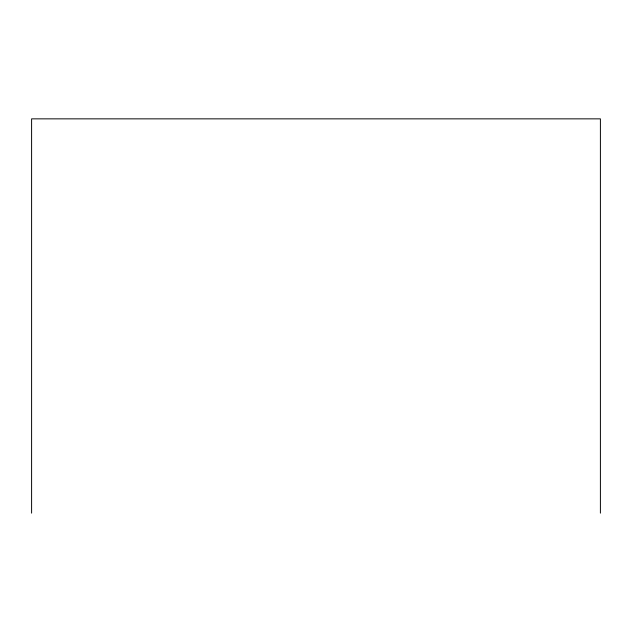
<?xml version="1.0" encoding="UTF-8"?>
<svg xmlns="http://www.w3.org/2000/svg" width="632" height="632" viewBox="0 0 632 632"><rect width="100%" height="100%" fill="white"/><g stroke="black" fill="none" stroke-linecap="round" stroke-linejoin="round"><path stroke-width="0.95" d="M600.4 513.144L600.4 118.855L31.6 118.855L31.6 513.144"/></g></svg>
